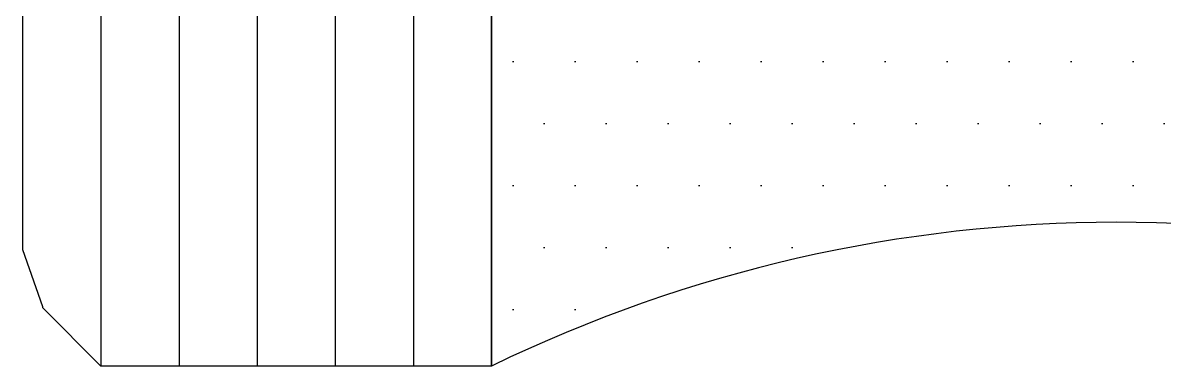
# Model space of a CAD drawing. Header units: millimetres. Extents: x 12 to 3612, y 18 to 315.
# Drawn here: x 3540.11 to 3554.72, y 205.25 to 209.64 of the extents above; entities that cross this region are included whole.
import ezdxf

# ---------------------------------------------------------------- set-up
doc = ezdxf.new("R2010")
doc.units = ezdxf.units.MM
doc.layers.add('Aksesuar', color=7, linetype='Continuous')

# ---------------------------------------------------------------- blocks, each defined once
blk = doc.blocks.new('CAM (28 mm) - A')
at = {"layer": 'Aksesuar'}
h = blk.add_hatch(dxfattribs=at)
h.set_pattern_fill('DOTS', color=143, scale=0.5, angle=359.9999999999998)
h.set_pattern_definition([(359.9999999999998, (-5614.505721189063, 2692.794169474583), (0.3968749999999983, -0.7937500000000008), [0, -0.79375])])
h.paths.add_polyline_path([(-2035.007586056169, 2812.758728625397, -0.2299699990912944), (-2019.00758605617, 2812.758728625397), (-2019.007586056171, 2817.758728625398), (-2019.00758605617, 2817.759002216979), (-2019.007586053565, 2821.739127776613), (-2019.507557093749, 2821.739127882471, 0.3395054514827012), (-2021.487905126419, 2819.758777775176), (-2032.527266985937, 2819.758777775183, 0.3395056677732518), (-2034.507617817933, 2821.739128623302), (-2035.007586056171, 2821.739128510384), (-2035.00758605617, 2818.981151883986), (-2035.007586056171, 2817.758728625397)])
at = {"layer": 'Aksesuar', "color": 143}
for p, q in [((-2018.007586056171, 2862.758728625397), (-2018.007586056171, 2812.758728625396)), ((-2017.007586056171, 2862.758728625397), (-2017.007586056171, 2812.758728625395)), ((-2016.007586056171, 2862.758728625397), (-2016.007586056171, 2812.758728625396)), ((-2015.007586056171, 2862.758728625397), (-2015.007586056171, 2812.758728625395)), ((-2014.007586056171, 2862.758728625397), (-2014.007586056171, 2812.758728625395))]:
    blk.add_line(p, q, dxfattribs=at)
blk.add_lwpolyline([(-2013.00758605617, 2823.655913426519), (-2013.00758605617, 2862.758728625397), (-2019.007586056171, 2862.758728625397), (-2019.007586056171, 2827.558777768236), (-2019.007586056171, 2827.558777768236), (-2019.007554278321, 2821.739127776614), (-2019.007586050306, 2821.739127776614), (-2019.007586056171, 2817.758728625398), (-2019.007586056171, 2812.758728625398), (-2014.007586056171, 2812.758728625398), (-2013.2630738917, 2813.503240789868), (-2013.262014048631, 2813.516985999802), (-2013.007586056171, 2814.247972056301)], close=True, dxfattribs=at)
at = {"layer": 'Aksesuar', "color": 143, "elevation": 2.8628967615e-06}
blk.add_lwpolyline([(-2019.00758605617, 2812.758728625397), (-2019.00758605617, 2821.739127776614), (-2019.507560713587, 2821.739127776643, 0.3395048836201026), (-2021.487905126419, 2819.758777775176), (-2032.527266985937, 2819.758777775183, 0.339505670456729), (-2034.507617834027, 2821.739128623303), (-2035.007586056171, 2821.739128623272), (-2035.007586056171, 2812.758728625397, -0.2299699990913572)], format="xyb", close=True, dxfattribs=at)

msp = doc.modelspace()

# ---------------------------------------------------------------- block references
at = {"xscale": -1}
msp.add_blockref('CAM (28 mm) - A', (1527.101699141497, -2607.505866893041), dxfattribs=at)

doc.saveas('drawing.dxf')
